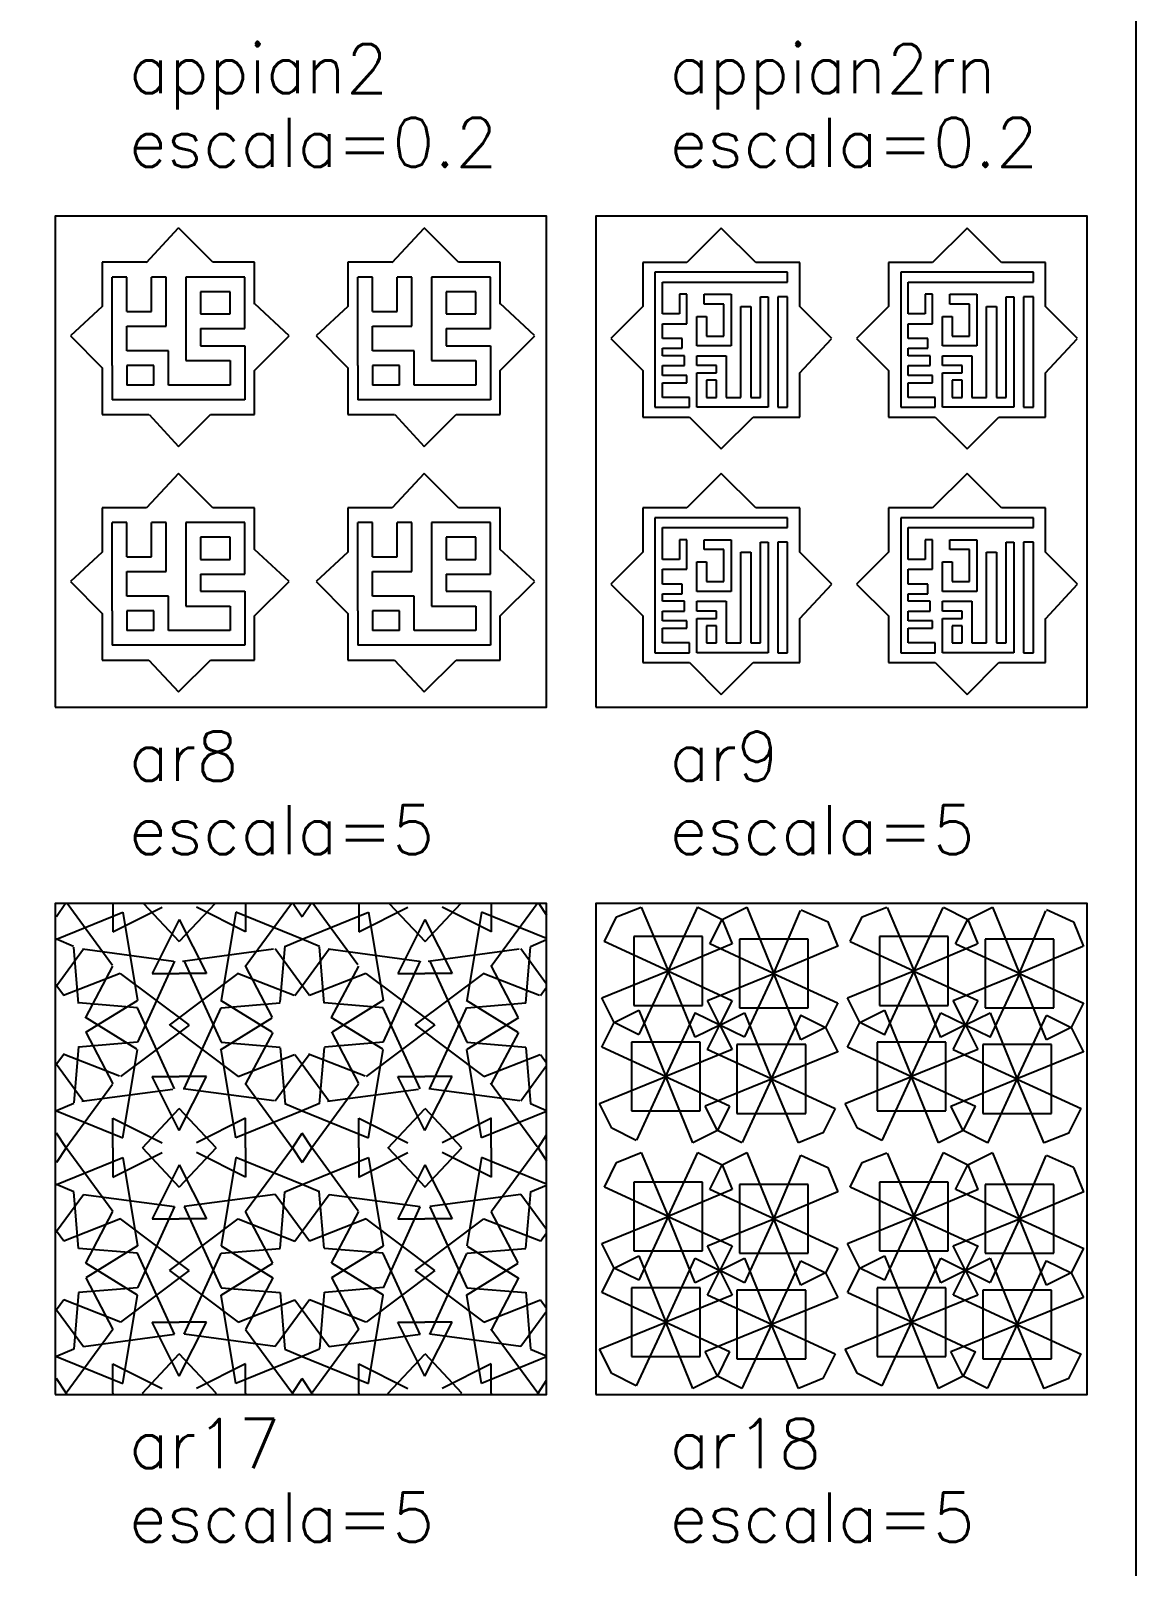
# Model space of a CAD drawing. Header units: inches. Extents: x -1 to 462, y -162 to 137.
# Drawn here: x 76.5 to 99, y 66.5 to 97.77 of the extents above; entities that cross this region are included whole.
import ezdxf

# ---------------------------------------------------------------- set-up
doc = ezdxf.new("R2010")
doc.units = ezdxf.units.IN
doc.header["$MEASUREMENT"] = 0
doc.layers.add('FORMATO', color=7, linetype='Continuous', plot=False)
for name, color, linetype in [('HATCH', 7, 'Continuous'), ('RECTANGLE', 7, 'Continuous'), ('TEXT', 5, 'Continuous')]:
    doc.layers.add(name, color=color, linetype=linetype)
doc.styles.add('nr', font='simplex.shx')

msp = doc.modelspace()

# ---------------------------------------------------------------- hatches: boundary and pattern name
at = {"layer": 'HATCH'}
h = msp.add_hatch(dxfattribs=at)
h.set_pattern_fill('AR8', color=256, scale=5, style=0, pattern_type=2)
h.set_pattern_definition([(270, (79.95, 86.7), (5, -5), [0.35, -4.65]), (90, (80.55, 87), (-5, 5), [0.45, -4.55]), (90, (80.85, 86.7), (-5, 5), [1.05, -3.95]), (0, (79.95, 87), (5, 5), [0.6, -4.4]), (0, (79.95, 86.7), (5, 5), [0.9, -4.1]), (180, (78.45, 87.75), (-5, -5), [0.3, -4.7]), (180, (79.25, 87.75), (-5, -5), [0.3, -4.7]), (90, (78.45, 87.05), (-5, 5), [0.7, -4.3]), (270, (78.45, 85.95), (5, -5), [0.4, -4.6]), (180, (79, 85.55), (-5, -5), [0.55, -4.45]), (90, (78.95, 87.05), (-5, 5), [0.7, -4.3]), (0, (78.45, 87.05), (5, 5), [0.5, -4.5]), (90, (78.15, 85.95), (-5, 5), [1.1, -3.9]), (180, (79, 85.95), (-5, -5), [0.55, -4.45]), (90, (79, 85.55), (-5, 5), [0.4, -4.6]), (180, (80.85, 85.25), (-5, -5), [2.7, -2.3]), (270, (80.85, 86.35), (5, -5), [1.1, -3.9]), (0, (79.95, 86.35), (5, 5), [0.9, -4.1]), (270, (79.95, 87.45), (5, -5), [0.45, -4.55]), (180, (80.55, 87.45), (-5, -5), [0.6, -4.4]), (270, (78.15, 85.95), (5, -5), [0.7, -4.3]), (90, (78.15, 87.05), (-5, 5), [0.7, -4.3]), (90, (81.05, 87.2), (-5, 5), [0.85, -4.15]), (180, (81.05, 88.05), (-5, -5), [0.85, -4.15]), (135, (80.2, 88.05), (-5, 0), [0.99, -6.0811]), (227.121, (79.5, 88.75), (-59.999999, -65.000004), [0.95525, -94.56961]), (180, (78.85, 88.05), (-5, -5), [0.9, -4.1]), (270, (77.95, 88.05), (5, -5), [0.9, -4.1]), (222.7094, (77.95, 87.15), (-5.000002, -5.000001), [0.8846, -87.57444]), (315, (77.3, 86.55), (5, -1e-15), [0.9192, -6.1518]), (270, (77.95, 85.9), (5, -5), [0.95, -4.05]), (0, (77.95, 84.95), (5, 5), [0.95, -4.05]), (312.7094, (78.9, 84.95), (5.000001, -5.000002), [0.8846, -87.57444]), (45, (79.5, 84.3), (0, 5), [0.9192, -6.1518]), (0, (80.15, 84.95), (5, 5), [0.9, -4.1]), (90, (81.05, 84.95), (-5, 5), [0.9, -4.1]), (45, (81.05, 85.85), (0, 5), [0.99, -6.0811]), (137.121, (81.75, 86.55), (-65.000004, 59.999999), [0.95525, -94.56961]), (180, (80.85, 87.75), (-5, -5), [1.2, -3.8]), (270, (79.65, 87.75), (5, -5), [1.7, -3.3]), (0, (79.65, 86.05), (5, 5), [0.9, -4.1]), (270, (80.55, 86.05), (5, -5), [0.5, -4.5]), (180, (80.55, 85.55), (-5, -5), [1.25, -3.75]), (90, (79.3, 85.55), (-5, 5), [0.7, -4.3]), (180, (79.3, 86.25), (-5, -5), [0.85, -4.15]), (90, (78.45, 86.25), (-5, 5), [0.5, -4.5]), (0, (78.45, 86.75), (5, 5), [0.8, -4.2]), (90, (79.25, 86.75), (-5, 5), [1, -4])])
h.paths.add_polyline_path([(77, 84), (87, 84), (87, 94), (77, 94)])
h = msp.add_hatch(dxfattribs=at)
h.set_pattern_fill('AR9', color=256, scale=5, style=0, pattern_type=2)
h.set_pattern_definition([(90, (92.15, 87.15), (-5, 5), [0.9, -4.1]), (180, (92.15, 88.05), (-5, -5), [0.9, -4.1]), (135, (91.25, 88.05), (-5, 0), [0.99, -6.0811]), (225, (90.55, 88.75), (-6e-16, -5), [0.99, -6.0811]), (180, (89.85, 88.05), (-5, -5), [0.9, -4.1]), (270, (88.95, 88.05), (5, -5), [0.9, -4.1]), (225, (88.95, 87.15), (-6e-16, -5), [0.9192, -6.1518]), (315, (88.3, 86.5), (5, -1e-15), [0.9192, -6.1518]), (270, (88.95, 85.85), (5, -5), [0.95, -4.05]), (0, (88.95, 84.9), (5, 5), [0.95, -4.05]), (315, (89.9, 84.9), (5, -1e-15), [0.9192, -6.1518]), (45, (90.55, 84.25), (0, 5), [0.9192, -6.1518]), (0, (91.2, 84.9), (5, 5), [0.95, -4.05]), (90, (92.15, 84.9), (-5, 5), [0.9, -4.1]), (47.121, (92.15, 85.8), (59.999999, 65.000004), [0.95525, -94.56961]), (135, (92.8, 86.5), (-5, 0), [0.9192, -6.1518]), (0, (89.35, 86.8), (5, 5), [0.5, -4.5]), (90, (89.85, 86.8), (-5, 5), [0.6, -4.4]), (180, (89.85, 87.4), (-5, -5), [0.15, -4.85]), (270, (89.7, 87.4), (5, -5), [0.4, -4.6]), (180, (89.7, 87), (-5, -5), [0.35, -4.65]), (90, (89.35, 87), (-5, 5), [0.65, -4.35]), (0, (89.35, 87.65), (5, 5), [2.55, -2.45]), (90, (91.9, 87.65), (-5, 5), [0.2, -4.8]), (180, (91.9, 87.85), (-5, -5), [2.7, -2.3]), (270, (89.2, 87.85), (5, -5), [2.75, -2.25]), (0, (89.2, 85.1), (5, 5), [0.7, -4.3]), (90, (89.9, 85.1), (-5, 5), [0.2, -4.8]), (180, (89.9, 85.3), (-5, -5), [0.55, -4.45]), (90, (89.35, 85.3), (-5, 5), [0.3, -4.7]), (0, (89.35, 85.6), (5, 5), [0.5, -4.5]), (90, (89.85, 85.6), (-5, 5), [0.15, -4.85]), (180, (89.85, 85.75), (-5, -5), [0.5, -4.5]), (90, (89.35, 85.75), (-5, 5), [0.2, -4.8]), (0, (89.35, 85.95), (5, 5), [0.45, -4.55]), (90, (89.8, 85.95), (-5, 5), [0.2, -4.8]), (180, (89.8, 86.15), (-5, -5), [0.45, -4.55]), (90, (89.35, 86.15), (-5, 5), [0.15, -4.85]), (0, (89.35, 86.3), (5, 5), [0.4, -4.6]), (90, (89.75, 86.3), (-5, 5), [0.2, -4.8]), (180, (89.75, 86.5), (-5, -5), [0.4, -4.6]), (90, (89.35, 86.5), (-5, 5), [0.3, -4.7]), (90, (90.05, 85.1), (-5, 5), [0.7, -4.3]), (0, (90.05, 85.8), (5, 5), [0.4, -4.6]), (90, (90.45, 85.8), (-5, 5), [0.15, -4.85]), (180, (90.45, 85.95), (-5, -5), [0.4, -4.6]), (90, (90.05, 85.95), (-5, 5), [0.2, -4.8]), (0, (90.05, 86.15), (5, 5), [0.6, -4.4]), (270, (90.65, 86.15), (5, -5), [0.85, -4.15]), (0, (90.65, 85.3), (5, 5), [0.3, -4.7]), (90, (90.95, 85.3), (-5, 5), [1.85, -3.15]), (0, (90.95, 87.15), (5, 5), [0.2, -4.8]), (270, (91.15, 87.15), (5, -5), [1.85, -3.15]), (0, (91.15, 85.3), (5, 5), [0.2, -4.8]), (90, (91.35, 85.3), (-5, 5), [2.05, -2.95]), (0, (91.35, 87.35), (5, 5), [0.15, -4.85]), (270, (91.5, 87.35), (5, -5), [2.25, -2.75]), (180, (91.5, 85.1), (-5, -5), [1.45, -3.55]), (90, (90.45, 85.3), (-5, 5), [0.35, -4.65]), (180, (90.45, 85.65), (-5, -5), [0.2, -4.8]), (270, (90.25, 85.65), (5, -5), [0.35, -4.65]), (0, (90.25, 85.3), (5, 5), [0.2, -4.8]), (180, (90.75, 86.35), (-5, -5), [0.7, -4.3]), (90, (90.05, 86.35), (-5, 5), [0.6, -4.4]), (0, (90.05, 86.95), (5, 5), [0.2, -4.8]), (270, (90.25, 86.95), (5, -5), [0.4, -4.6]), (0, (90.25, 86.55), (5, 5), [0.35, -4.65]), (90, (90.6, 86.55), (-5, 5), [0.65, -4.35]), (180, (90.6, 87.2), (-5, -5), [0.4, -4.6]), (90, (90.2, 87.2), (-5, 5), [0.2, -4.8]), (0, (90.2, 87.4), (5, 5), [0.55, -4.45]), (270, (90.75, 87.4), (5, -5), [1.05, -3.95]), (270, (91.7, 87.35), (5, -5), [2.25, -2.75]), (0, (91.7, 85.1), (5, 5), [0.2, -4.8]), (90, (91.9, 85.1), (-5, 5), [2.25, -2.75]), (180, (91.9, 87.35), (-5, -5), [0.2, -4.8])])
h.paths.add_polyline_path([(88, 84), (98, 84), (98, 94), (88, 94)])
h = msp.add_hatch(dxfattribs=at)
h.set_pattern_fill('AR17', color=256, scale=5, style=0, pattern_type=2)
h.set_pattern_definition([(62.354, (77.6, 72.65), (5.000006, 9.9999965), [1.18532, -117.34737]), (126.1582, (78.15, 73.7), (-55.0000201, 74.9999833), [1.61013, -159.4023]), (236.31, (77.2, 75), (-5, -10), [0.36056, -17.6672]), (175.2364, (78.65, 72.85), (-5.000001, -1e-06), [1.20416, -59.0038]), (94.9697, (77.45, 72.95), (-4.999962, 55.000003), [1.15434, -114.27962]), (156.8014, (77.35, 74.1), (-25, 10.000007), [0.3808, -37.6981]), (22.1663, (77, 74.25), (110.000036, 44.9999135), [1.45774, -144.31606]), (279.462, (78.35, 74.8), (4.99999, -25.000004), [1.8248, -28.589]), (211.7595, (78.65, 73), (-39.9999898, -25.000014), [1.23491, -122.25598]), (270, (78.15, 75), (5, -5), [0.6, -4.4]), (26.565, (78.15, 74.4), (5, 5), [1.118, -10.0623]), (243.435, (79.5, 74.65), (-2e-06, -5), [1.2298, -9.9505]), (0, (78.95, 73.55), (5, 5), [0.55, -4.45]), (313.1524, (78.75, 75), (4.9999995, -4.999998), [1.09658, -108.56198]), (270, (80.85, 75), (5, -5), [0.6, -4.4]), (153.435, (80.85, 74.4), (-5, 2e-06), [1.118, -10.0623]), (296.565, (79.5, 74.65), (5, -5), [1.2298, -9.9505]), (180, (80.05, 73.55), (-5, -5), [0.55, -4.45]), (4.7636, (80.35, 72.85), (55.000005, 4.999958), [1.20416, -59.0038]), (85.0303, (81.55, 72.95), (4.9999565, 60.000005), [1.15434, -114.27962]), (23.199, (81.65, 74.1), (10, 5), [0.3808, -37.6981]), (157.8337, (82, 74.25), (-25.0000105, 9.9999795), [1.45774, -144.31606]), (260.538, (80.65, 74.8), (2e-06, -5), [1.8248, -28.589]), (328.2405, (80.35, 73), (64.9999873, -40.0000223), [1.23491, -122.25598]), (117.646, (81.4, 72.65), (-50.0000386, 94.999979), [1.18532, -117.34737]), (53.8418, (80.85, 73.7), (40.0000118, 54.999991), [1.61013, -159.4023]), (303.69, (81.8, 75), (5, -5), [0.3606, -17.6672]), (36.87, (79.3, 72.5), (5, 5), [1.75, -23.25]), (338.6294, (80.7, 73.55), (90.0000117, -34.9999633), [1.23491, -122.25598]), (53.13, (81.85, 73.1), (10, 15), [0.25, -24.75]), (126.2538, (82, 73.3), (-14.9999856, 20.000011), [0.93005, -92.07532]), (187.6961, (81.45, 74.05), (-109.9999863, -15.0000947), [1.86681, -184.81473]), (294.444, (79.6, 73.8), (5.00001, -9.999996), [1.81245, -58.60278]), (355.2364, (80.35, 72.15), (5.000001, 1e-06), [1.20416, -59.0038]), (274.9697, (81.55, 72.05), (4.999962, -55.000003), [1.15434, -114.27962]), (336.8014, (81.65, 70.9), (25, -10.000007), [0.3808, -37.6981]), (202.1663, (82, 70.75), (-110.000036, -44.9999135), [1.45774, -144.31606]), (99.462, (80.65, 70.2), (-4.99999, 25.000004), [1.82483, -28.589]), (31.7595, (80.35, 72), (39.9999898, 25.000014), [1.23491, -122.25598]), (133.1524, (80.25, 70), (-4.9999995, 4.999998), [1.09658, -108.56198]), (90, (78.15, 70), (-5, 5), [0.6, -4.4]), (333.435, (78.15, 70.6), (5, -2e-06), [1.118, -10.0623]), (116.565, (79.5, 70.35), (-5, 5), [1.2298, -9.9505]), (0, (78.95, 71.45), (5, 5), [0.55, -4.45]), (90, (80.85, 70), (-5, 5), [0.6, -4.4]), (206.565, (80.85, 70.6), (-5, -5), [1.118, -10.0623]), (63.435, (79.5, 70.35), (2e-06, 5), [1.2298, -9.9505]), (180, (80.05, 71.45), (-5, -5), [0.55, -4.45]), (297.646, (77.6, 72.35), (50.0000386, -94.999979), [1.18532, -117.34737]), (233.8418, (78.15, 71.3), (-40.0000118, -54.999991), [1.61013, -159.4023]), (123.69, (77.2, 70), (-5, 5), [0.36056, -17.6672]), (184.7636, (78.65, 72.15), (-55.000005, -4.999958), [1.20416, -59.0038]), (265.0303, (77.45, 72.05), (-4.9999565, -60.0000053), [1.15434, -114.27962]), (203.1986, (77.35, 70.9), (-10, -5), [0.3808, -37.69808]), (337.8337, (77, 70.75), (25.0000105, -9.9999795), [1.45774, -144.31606]), (80.538, (78.35, 70.2), (-2e-06, 5), [1.82483, -28.589]), (148.2405, (78.65, 72), (-64.9999873, 40.0000223), [1.23491, -122.25598]), (216.87, (79.7, 72.5), (-5, -5), [1.75, -23.25]), (158.6294, (78.3, 71.45), (-90.0000117, 34.9999633), [1.23491, -122.25598]), (233.13, (77.15, 71.9), (-10, -15), [0.25, -24.75]), (306.2538, (77, 71.7), (14.9999856, -20.000011), [0.93005, -92.07532]), (7.6961, (77.55, 70.95), (109.9999863, 15.0000947), [1.86681, -184.81473]), (114.444, (79.4, 71.2), (-5.00001, 9.999996), [1.81245, -58.60277]), (143.13, (79.7, 72.5), (-15, 10), [1.75, -23.25]), (201.3706, (78.3, 73.55), (-25.0000054, -9.999992), [1.23491, -122.25598]), (126.87, (77.15, 73.1), (-5, 5), [0.25, -24.75]), (53.7462, (77, 73.3), (39.9999643, 55.000024), [0.93005, -92.07532]), (352.3039, (77.55, 74.05), (74.9999906, -10.000061), [1.86681, -184.81473]), (245.556, (79.4, 73.8), (-20.000033, -44.999985), [1.81245, -58.60277]), (46.8476, (78.75, 70), (70.000014, 74.9999877), [1.09658, -108.56198]), (242.354, (81.4, 72.35), (-5.000006, -9.9999965), [1.18532, -117.34737]), (306.1582, (80.85, 71.3), (55.0000201, -74.9999833), [1.61013, -159.4023]), (56.31, (81.8, 70), (5, 10), [0.36056, -17.6672]), (323.13, (79.3, 72.5), (15, -10), [1.75, -23.25]), (21.3706, (80.7, 71.45), (25.0000054, 9.999992), [1.23491, -122.25598]), (306.87, (81.85, 71.9), (5, -5), [0.25, -24.75]), (233.7462, (82, 71.7), (-39.999964, -55.000024), [0.93005, -92.07532]), (172.3039, (81.45, 70.95), (-74.9999906, 10.000061), [1.86681, -184.81473]), (65.556, (79.6, 71.2), (20.000033, 44.999985), [1.81245, -58.60278]), (226.8476, (80.25, 75), (-70.000014, -74.9999877), [1.09658, -108.56198])])
h.paths.add_polyline_path([(77, 70), (87, 70), (87, 80), (77, 80)])
h = msp.add_hatch(dxfattribs=at)
h.set_pattern_fill('AR18', color=256, scale=5, style=0, pattern_type=2)
h.set_pattern_definition([(335.225, (91.55, 71.4), (55.000017, -24.999961), [1.43178, -70.15733]), (243.435, (92.85, 70.8), (-2e-06, -5), [0.559, -10.6213]), (201.801, (92.6, 70.3), (-10, -5), [0.5385, -26.3873]), (112.9321, (92.1, 70.1), (-15.000001, 35.000001), [1.41156, -139.74438]), (180, (92.25, 72.1), (-5, -5), [1.4, -3.6]), (270, (90.85, 72.1), (5, -5), [1.4, -3.6]), (0, (90.85, 70.7), (5, 5), [1.4, -3.6]), (90, (92.25, 70.7), (-5, 5), [1.4, -3.6]), (245.225, (91.55, 71.4), (-24.999961, -55.000017), [1.43178, -70.15733]), (153.435, (90.95, 70.1), (-5, 2e-06), [0.559, -10.6213]), (116.565, (90.45, 70.35), (-5, 5), [0.559, -10.6213]), (22.1663, (90.2, 70.85), (110.000036, 44.9999135), [1.45774, -144.31606]), (155.225, (91.55, 71.4), (-55.000017, 24.999961), [1.43178, -70.15733]), (63.435, (90.25, 72), (2e-06, 5), [0.559, -10.6213]), (26.565, (90.5, 72.5), (5, 5), [0.559, -10.6213]), (292.1663, (91, 72.75), (44.9999135, -110.000036), [1.45774, -144.31606]), (65.225, (91.55, 71.4), (24.999961, 55.000017), [1.43178, -70.15732]), (333.435, (92.15, 72.7), (5, -2e-06), [0.559, -10.6213]), (296.565, (92.65, 72.45), (5, -5), [0.559, -10.6213]), (202.1663, (92.9, 71.95), (-110.000036, -44.9999135), [1.45774, -144.31606]), (335.225, (91.6, 73.55), (55.000017, -24.999961), [1.43178, -70.15733]), (243.435, (92.9, 72.95), (-2e-06, -5), [0.559, -10.6213]), (206.565, (92.65, 72.45), (-5, -5), [0.559, -10.6213]), (112.1663, (92.15, 72.2), (-44.9999135, 110.000036), [1.45774, -144.31606]), (180, (92.3, 74.25), (-5, -5), [1.4, -3.6]), (270, (90.9, 74.25), (5, -5), [1.4, -3.6]), (0, (90.9, 72.85), (5, 5), [1.4, -3.6]), (90, (92.3, 72.85), (-5, 5), [1.4, -3.6]), (180, (90.15, 74.3), (-5, -5), [1.4, -3.6]), (270, (88.75, 74.3), (5, -5), [1.4, -3.6]), (0, (88.75, 72.9), (5, 5), [1.4, -3.6]), (90, (90.15, 72.9), (-5, 5), [1.4, -3.6]), (180, (90.1, 72.15), (-5, -5), [1.4, -3.6]), (270, (88.7, 72.15), (5, -5), [1.4, -3.6]), (0, (88.7, 70.75), (5, 5), [1.4, -3.6]), (90, (90.1, 70.75), (-5, 5), [1.4, -3.6]), (155.225, (89.4, 71.45), (-55.000017, 24.999961), [1.43178, -70.15733]), (63.435, (88.1, 72.05), (2e-06, 5), [0.559, -10.6213]), (26.565, (88.35, 72.55), (5, 5), [0.559, -10.6213]), (292.1663, (88.85, 72.8), (44.9999135, -110.000036), [1.45774, -144.31606]), (245.225, (89.4, 71.45), (-24.999961, -55.000017), [1.43178, -70.15733]), (153.435, (88.8, 70.15), (-5, 2e-06), [0.559, -10.6213]), (116.565, (88.3, 70.4), (-5, 5), [0.559, -10.6213]), (22.1663, (88.05, 70.9), (110.000036, 44.9999135), [1.45774, -144.31606]), (335.225, (89.4, 71.45), (55.000017, -24.999961), [1.43178, -70.15733]), (243.435, (90.7, 70.85), (-2e-06, -5), [0.559, -10.6213]), (206.565, (90.45, 70.35), (-5, -5), [0.559, -10.6213]), (112.1663, (89.95, 70.1), (-44.9999135, 110.000036), [1.45774, -144.31606]), (65.225, (89.4, 71.45), (24.999961, 55.000017), [1.43178, -70.15732]), (333.435, (90, 72.75), (5, -2e-06), [0.559, -10.6213]), (296.565, (90.5, 72.5), (5, -5), [0.559, -10.6213]), (202.1663, (90.75, 72), (-110.000036, -44.9999135), [1.45774, -144.31606]), (245.225, (89.45, 73.6), (-24.999961, -55.000017), [1.43178, -70.15733]), (153.435, (88.85, 72.3), (-5, 2e-06), [0.559, -10.6213]), (116.565, (88.35, 72.55), (-5, 5), [0.559, -10.6213]), (22.1663, (88.1, 73.05), (110.000036, 44.9999135), [1.45774, -144.31606]), (155.225, (89.45, 73.6), (-55.000017, 24.999961), [1.43178, -70.15733]), (63.435, (88.15, 74.2), (2e-06, 5), [0.559, -10.6213]), (21.801, (88.4, 74.7), (10, 5), [0.5385, -26.3873]), (292.9321, (88.9, 74.9), (15.000001, -35.000001), [1.41156, -139.74438]), (65.225, (89.45, 73.6), (24.999961, 55.000017), [1.43178, -70.15732]), (333.435, (90.05, 74.9), (5, -2e-06), [0.559, -10.6213]), (291.801, (90.55, 74.65), (5, -10), [0.5385, -26.3873]), (202.932, (90.75, 74.15), (-35.000001, -15.000001), [1.41156, -139.74438]), (335.225, (89.45, 73.6), (55.000017, -24.999961), [1.43178, -70.15733]), (243.435, (90.75, 73), (-2e-06, -5), [0.559, -10.6213]), (206.565, (90.5, 72.5), (-5, -5), [0.559, -10.6213]), (112.1663, (90, 72.25), (-44.9999135, 110.000036), [1.45774, -144.31606]), (155.225, (91.6, 73.55), (-55.000017, 24.999961), [1.43178, -70.15733]), (63.435, (90.3, 74.15), (2e-06, 5), [0.559, -10.6213]), (26.565, (90.55, 74.65), (5, 5), [0.559, -10.6213]), (292.1663, (91.05, 74.9), (44.9999135, -110.000036), [1.45774, -144.31606]), (245.225, (91.6, 73.55), (-24.999961, -55.000017), [1.43178, -70.15733]), (153.435, (91, 72.25), (-5, 2e-06), [0.559, -10.6213]), (116.565, (90.5, 72.5), (-5, 5), [0.559, -10.6213]), (22.1663, (90.25, 73), (110.000036, 44.9999135), [1.45774, -144.31606]), (67.068, (91.6, 73.55), (39.999999, 95.000002), [1.41156, -139.74438]), (335.556, (92.15, 74.85), (44.999985, -20.000033), [0.60415, -59.81108]), (291.801, (92.7, 74.6), (5, -10), [0.5385, -26.3873]), (202.932, (92.9, 74.1), (-35.000001, -15.000001), [1.41156, -139.74438])])
h.paths.add_polyline_path([(88, 70), (98, 70), (98, 80), (88, 80)])

# ---------------------------------------------------------------- linework, layer by layer
at = {"layer": 'FORMATO'}
msp.add_lwpolyline([(-1, -4), (99, -4), (99, 137), (-1, 137)], close=True, dxfattribs=at)
at = {"layer": 'RECTANGLE'}
for points in [[(77, 84), (87, 84), (87, 94), (77, 94)], [(88, 84), (98, 84), (98, 94), (88, 94)], [(77, 70), (87, 70), (87, 80), (77, 80)], [(88, 70), (98, 70), (98, 80), (88, 80)]]:
    msp.add_lwpolyline(points, close=True, dxfattribs=at)

# ---------------------------------------------------------------- texts
at = {"layer": 'TEXT', "style": 'nr'}
for s, p in [('appian2', (78.5, 96.5)), ('appian2rn', (89.5, 96.5)), ('escala=0.2', (78.5, 95)), ('escala=0.2', (89.5, 95)), ('ar8', (78.5, 82.5)), ('ar9', (89.5, 82.5)), ('escala=5', (78.5, 81)), ('escala=5', (89.5, 81)), ('ar17', (78.5, 68.5)), ('ar18', (89.5, 68.5)), ('escala=5', (78.5, 67)), ('escala=5', (89.5, 67))]:
    msp.add_text(s, height=1, dxfattribs=at).set_placement(p)

doc.saveas('drawing.dxf')
